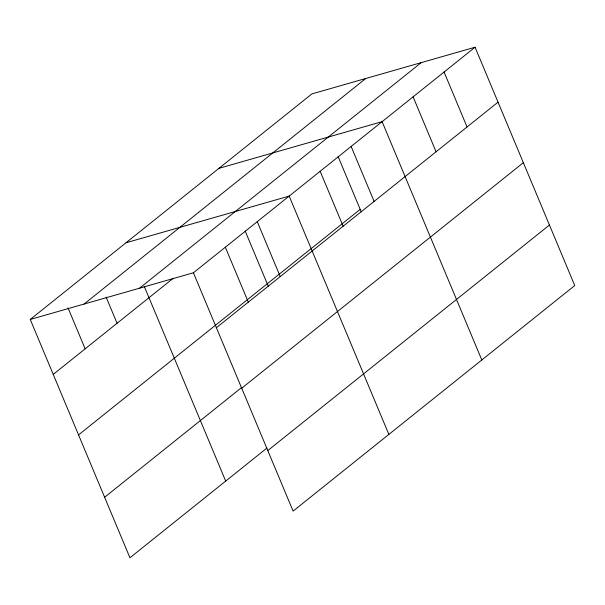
<?xml version="1.0" encoding="UTF-8"?>
<svg xmlns="http://www.w3.org/2000/svg" width="605" height="605" viewBox="0 0 605 605"><rect width="100%" height="100%" fill="white"/><g stroke="black" fill="none" stroke-linecap="round" stroke-linejoin="round"><path stroke-width="0.91" d="M267.009 448.002L129.939 557.772L30.25 319.455L311.893 93.904L475.061 47.228L574.75 285.545L293.107 511.096L193.411 272.779L475.061 47.228M84.095 304.05L365.738 78.499M139.573 288.177L421.216 62.633M53.232 374.389L173.332 278.209M78.544 434.904L360.187 209.353M216.393 327.713L498.036 102.162M104.627 497.257L241.69 387.487M241.705 388.228L523.355 162.677M267.788 450.581L549.438 225.03M218.949 168.334L382.118 121.658L481.807 359.975M126.006 242.771L289.175 196.088L388.864 434.405M30.25 319.455L193.411 272.779M444.078 72.04L467.06 126.974M413.094 96.845L436.076 151.779M351.134 146.47L374.117 201.404M338.127 156.619L361.276 211.954M320.151 171.275L343.133 226.209M257.254 221.649L280.236 276.583M245.184 231.049L268.333 286.384M225.332 247.211L248.315 302.145M144.247 286.369L225.703 481.088M106.125 297.108L117.068 323.267M68.002 307.847L85.146 348.828"/></g></svg>
